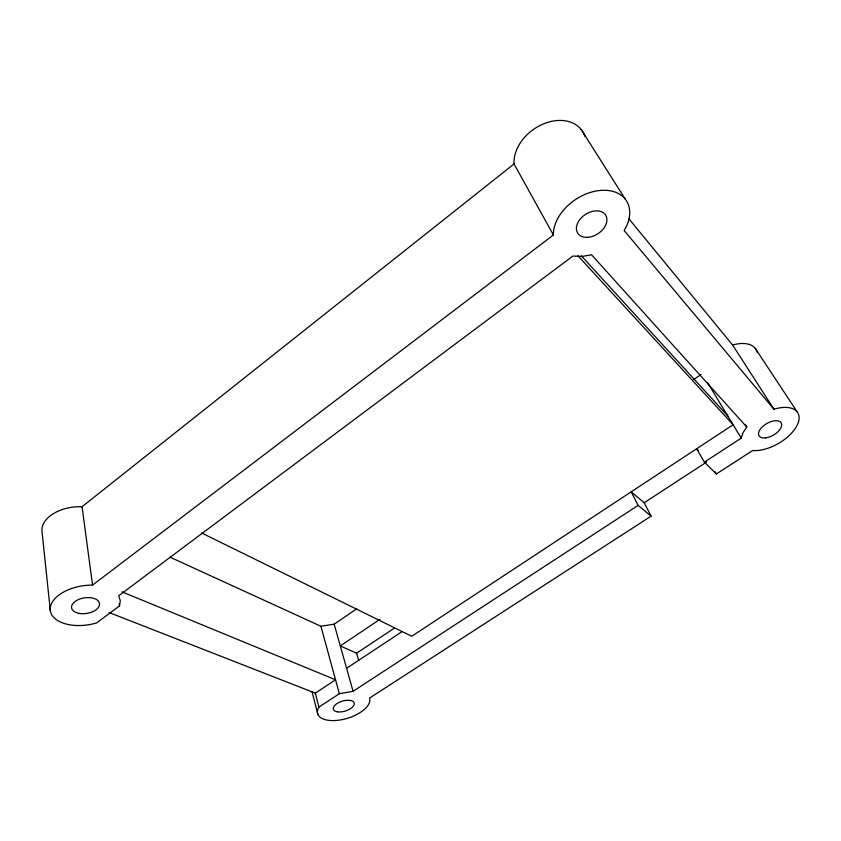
<?xml version="1.0" encoding="UTF-8"?>
<svg xmlns="http://www.w3.org/2000/svg" width="841" height="841" viewBox="0 0 841 841"><rect width="100%" height="100%" fill="white"/><g stroke="black" fill="none" stroke-linecap="round" stroke-linejoin="round"><path stroke-width="1.26" d="M704.38 462.161L716.385 473.967L752.706 450.503A32.095 16.694 -30 0 0 796.963 425.62A32.095 16.694 -30 0 0 773.962 409.22L624.138 230.529A41.577 28.773 -33.3 0 0 601.494 190.339A41.577 28.773 -33.3 0 0 553.41 234.986L92.552 585.126A35.354 19.7 -8.9 0 0 50.271 610.282A35.354 19.7 -8.9 0 0 96.641 622.908L119.527 605.888L120.284 600.695L118.697 595.785L572.9 256.053L581.919 256.484L591.549 254.77L746.776 427.018L743.066 432.705L741.247 438.108L704.38 462.161L696.695 448.726L698.545 450.566M50.334 610.808L42.05 531.859A33.598 20.31 -7.4 0 1 82.061 506.724L514.03 163.942A39.191 29.046 -35.6 0 1 544.432 123.501A39.191 29.046 -35.6 0 1 584.884 136.316M169.882 557.11L320.926 626.272L334.171 624.169L356.731 608.81M693.468 379.648L701.058 374.487M379.995 619.291L340.3 645.941L356.584 653.226L358.729 660.584M356.584 653.226L394.397 628.08M346.608 668.301L402.219 631.496M109.141 612.553L315.312 693.142L335.538 679.78L121.987 591.843M318.928 707.092L339.344 693.72L353.083 691.302L638.098 505.388L651.071 516.164L369.609 698.03A27.133 12.941 -16.8 0 1 341.11 719.833A27.133 12.941 -16.8 0 1 318.928 707.092L315.312 693.142M638.098 505.388L631.181 491.838L644.164 502.76L706.545 462.098M201.493 532.921L411.743 636.259L733.131 424.747L577.904 255.738M581.247 255.717L727.801 415.98M628.753 218.649L732.637 345.052L773.962 409.22M755.239 348.321L797.131 411.838M581.247 129.577L625.168 199.002M745.41 424.789L746.776 427.018M707.544 382.644L741.247 438.108M715.113 471.748L716.385 473.967M514.03 163.942L553.41 234.986M644.164 502.76L651.071 516.164M334.171 624.169L353.083 691.302M320.926 626.272L339.344 693.72M311.979 691.449L317.845 714.282M119.159 603.418L119.527 605.888M82.061 506.724L92.552 585.126M732.637 345.052A30.623 17.356 -31.1 0 1 757.184 352.453M79.254 613.415A14.139 7.874 -8.9 0 0 99.543 603.691A14.139 7.874 -8.9 0 0 77.856 599.833A14.139 7.874 -8.9 0 0 79.254 613.415M765.552 437.877A12.836 6.675 -30 0 0 781.615 423.98A12.836 6.675 -30 0 0 763.102 426.135A12.836 6.675 -30 0 0 765.552 437.877M587.502 237.341A16.631 11.501 -33.3 0 0 606.466 216.841A16.631 11.501 -33.3 0 0 581.036 218.145A16.631 11.501 -33.3 0 0 587.502 237.341M337.609 711.854A10.849 5.172 -16.8 0 0 354.208 704.264A10.849 5.172 -16.8 0 0 339.459 702.203A10.849 5.172 -16.8 0 0 337.609 711.854"/></g></svg>
